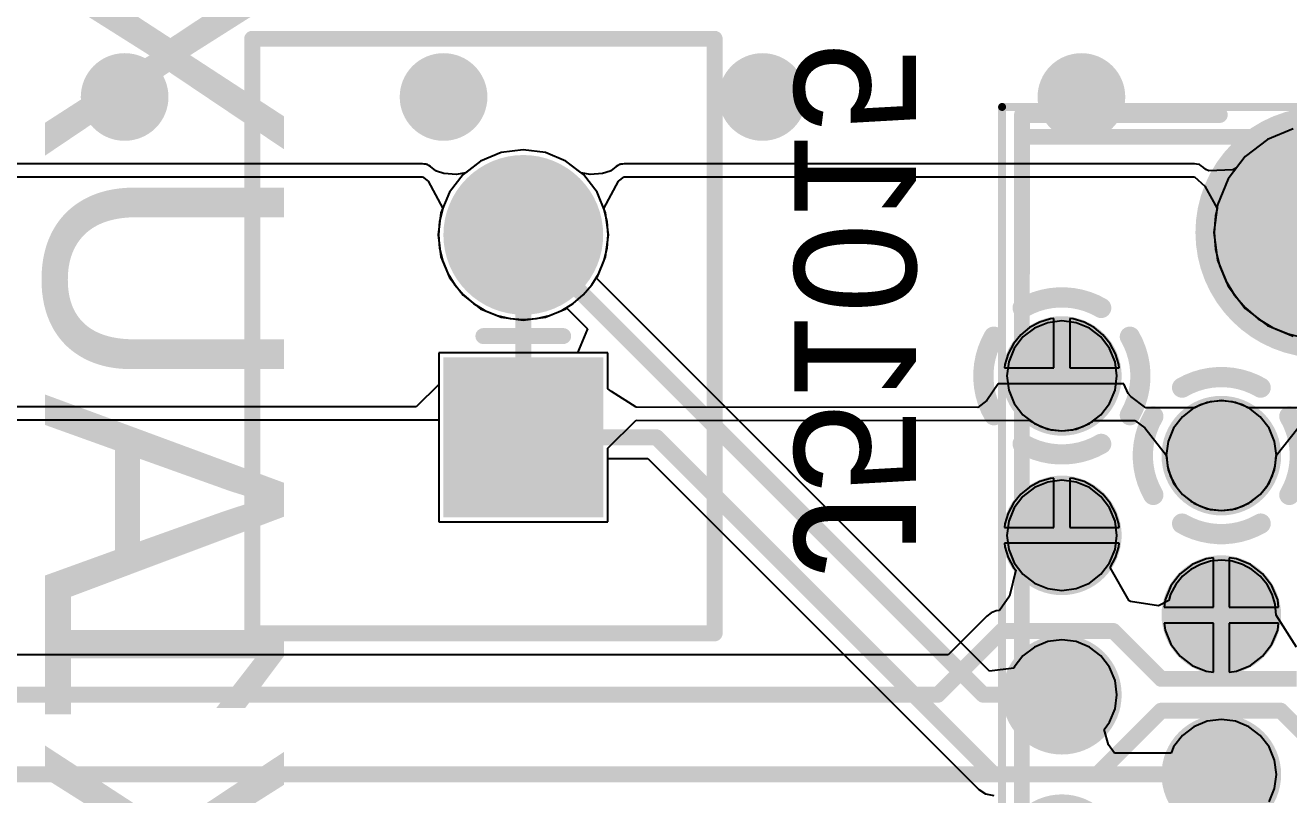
# Model space of a CAD drawing. Header units: millimetres. Extents: x 372 to 687, y 380 to 482.
# Drawn here: x 564.75 to 580.6, y 435.25 to 444.9 of the extents above; entities that cross this region are included whole.
import ezdxf

# ---------------------------------------------------------------- set-up
doc = ezdxf.new("R2010")
doc.units = ezdxf.units.MM
for name, color, linetype in [('BottomLayer', 5, 'Continuous'), ('BottomOverlay', 54, 'Continuous'), ('BottomSolder', 6, 'Continuous'), ('InternalPlane1', 76, 'Continuous'), ('InternalPlane2', 16, 'Continuous'), ('Mechanical13', 56, 'Continuous'), ('Mechanical15', 56, 'Continuous'), ('MultiLayer', 9, 'Continuous'), ('PadHoleLayer', 156, 'Continuous'), ('TopLayer', 1, 'Continuous'), ('TopOverlay', 2, 'Continuous'), ('TopSolder', 216, 'Continuous'), ('ViaHoleLayer', 16, 'Continuous')]:
    doc.layers.add(name, color=color, linetype=linetype)

# ---------------------------------------------------------------- blocks, each defined once
blk = doc.blocks.new('PCI_E_______36P_405')
at = {"layer": 'BottomLayer'}
for points, const_width in [([(5.238, 3.245, 1), (5.763, 3.245, 1)], 0.525), ([(7.238, 3.245, 1), (7.763, 3.245, 1)], 0.525), ([(9.238, 3.245, 1), (9.763, 3.245, 1)], 0.525), ([(4.238, 1.245, 1), (4.763, 1.245, 1)], 0.525), ([(6.238, 1.245, 1), (6.763, 1.245, 1)], 0.525), ([(8.238, 1.245, 1), (8.763, 1.245, 1)], 0.525), ([(10.788, -0.005, 1), (11.813, -0.005, 1)], 1.025)]:
    blk.add_lwpolyline(points, format="xyb", close=True, dxfattribs=dict(at, const_width=const_width))
at = {"layer": 'BottomSolder'}
for points, const_width in [([(5.187, 3.245, 1), (5.814, 3.245, 1)], 0.627), ([(7.187, 3.245, 1), (7.814, 3.245, 1)], 0.627), ([(9.187, 3.245, 1), (9.814, 3.245, 1)], 0.627), ([(4.187, 1.245, 1), (4.814, 1.245, 1)], 0.627), ([(6.187, 1.245, 1), (6.814, 1.245, 1)], 0.627), ([(8.187, 1.245, 1), (8.814, 1.245, 1)], 0.627), ([(10.737, -0.005, 1), (11.864, -0.005, 1)], 1.127)]:
    blk.add_lwpolyline(points, format="xyb", close=True, dxfattribs=dict(at, const_width=const_width))
at = {"layer": 'InternalPlane1', "const_width": 0.254}
for points in [[(9.008, 4.098, -0.267949), (9.993, 4.098)], [(8.647, 2.752, -0.267949), (8.647, 3.737)], [(10.354, 3.737, -0.267949), (10.354, 2.752)], [(9.993, 2.392, -0.267949), (9.008, 2.392)]]:
    blk.add_lwpolyline(points, format="xyb", dxfattribs=at)
at = {"layer": 'InternalPlane1'}
for points, const_width in [([(8.944, 4.098, 1), (9.071, 4.098, 1)], 0.127), ([(9.929, 4.098, 1), (10.056, 4.098, 1)], 0.127), ([(3.125, 3.245, 1), (3.875, 3.245, 1)], 0.75), ([(5.125, 3.245, 1), (5.875, 3.245, 1)], 0.75), ([(7.125, 3.245, 1), (7.875, 3.245, 1)], 0.75), ([(8.584, 3.737, 1), (8.711, 3.737, 1)], 0.127), ([(10.29, 3.737, 1), (10.417, 3.737, 1)], 0.127), ([(8.584, 2.752, 1), (8.711, 2.752, 1)], 0.127), ([(10.29, 2.752, 1), (10.417, 2.752, 1)], 0.127), ([(8.944, 2.392, 1), (9.071, 2.392, 1)], 0.127), ([(9.929, 2.392, 1), (10.056, 2.392, 1)], 0.127), ([(4.125, 1.245, 1), (4.875, 1.245, 1)], 0.75), ([(6.125, 1.245, 1), (6.875, 1.245, 1)], 0.75), ([(8.125, 1.245, 1), (8.875, 1.245, 1)], 0.75), ([(10.513, -0.005, 1), (12.088, -0.005, 1)], 1.575)]:
    blk.add_lwpolyline(points, format="xyb", close=True, dxfattribs=dict(at, const_width=const_width))
at = {"layer": 'InternalPlane2'}
for points, const_width in [([(3.125, 3.245, 1), (3.875, 3.245, 1)], 0.75), ([(5.125, 3.245, 1), (5.875, 3.245, 1)], 0.75), ([(7.125, 3.245, 1), (7.875, 3.245, 1)], 0.75), ([(9.125, 3.245, 1), (9.875, 3.245, 1)], 0.75), ([(7.944, 2.098, 1), (8.071, 2.098, 1)], 0.127), ([(8.929, 2.098, 1), (9.056, 2.098, 1)], 0.127), ([(4.125, 1.245, 1), (4.875, 1.245, 1)], 0.75), ([(6.125, 1.245, 1), (6.875, 1.245, 1)], 0.75), ([(7.584, 1.737, 1), (7.711, 1.737, 1)], 0.127), ([(9.29, 1.737, 1), (9.417, 1.737, 1)], 0.127), ([(10.513, -0.005, 1), (12.088, -0.005, 1)], 1.575), ([(7.584, 0.752, 1), (7.711, 0.752, 1)], 0.127), ([(9.29, 0.752, 1), (9.417, 0.752, 1)], 0.127), ([(7.944, 0.392, 1), (8.071, 0.392, 1)], 0.127), ([(8.929, 0.392, 1), (9.056, 0.392, 1)], 0.127)]:
    blk.add_lwpolyline(points, format="xyb", close=True, dxfattribs=dict(at, const_width=const_width))
at = {"layer": 'InternalPlane2', "const_width": 0.254}
for points in [[(8.008, 2.098, -0.267949), (8.993, 2.098)], [(7.647, 0.752, -0.267949), (7.647, 1.737)], [(9.354, 1.737, -0.267949), (9.354, 0.752)], [(8.993, 0.392, -0.267949), (8.008, 0.392)]]:
    blk.add_lwpolyline(points, format="xyb", dxfattribs=at)
at = {"layer": 'Mechanical13', "const_width": 0.2}
for points in [[(-12.5, 3.747), (12.5, 3.747)], [(12.5, 3.747), (12.5, -4.864)]]:
    blk.add_lwpolyline(points, dxfattribs=at)
at = {"layer": 'Mechanical13', "const_width": 0.1}
blk.add_lwpolyline([(12.45, 3.747, 1), (12.55, 3.747, 1)], format="xyb", close=True, dxfattribs=at)
blk.add_lwpolyline([(12.45, 3.747, 1), (12.55, 3.747, 1)], format="xyb", close=True, dxfattribs=at)
at = {"layer": 'Mechanical15', "const_width": 0.1}
for points in [[(-12.6, 3.995), (12.875, 3.995)], [(12.875, 3.995), (12.875, -5.355)]]:
    blk.add_lwpolyline(points, dxfattribs=at)
at = {"layer": 'Mechanical15', "const_width": 0.05}
blk.add_lwpolyline([(12.85, 3.995, 1), (12.9, 3.995, 1)], format="xyb", close=True, dxfattribs=at)
blk.add_lwpolyline([(12.85, 3.995, 1), (12.9, 3.995, 1)], format="xyb", close=True, dxfattribs=at)
at = {"layer": 'MultiLayer'}
for points, const_width in [([(5.238, 3.245, 1), (5.763, 3.245, 1)], 0.525), ([(7.238, 3.245, 1), (7.763, 3.245, 1)], 0.525), ([(9.238, 3.245, 1), (9.763, 3.245, 1)], 0.525), ([(4.238, 1.245, 1), (4.763, 1.245, 1)], 0.525), ([(6.238, 1.245, 1), (6.763, 1.245, 1)], 0.525), ([(8.238, 1.245, 1), (8.763, 1.245, 1)], 0.525), ([(10.788, -0.005, 1), (11.813, -0.005, 1)], 1.025)]:
    blk.add_lwpolyline(points, format="xyb", close=True, dxfattribs=dict(at, const_width=const_width))
at = {"layer": 'PadHoleLayer'}
for points, const_width in [([(5.325, 3.245, 1), (5.675, 3.245, 1)], 0.35), ([(7.325, 3.245, 1), (7.675, 3.245, 1)], 0.35), ([(9.325, 3.245, 1), (9.675, 3.245, 1)], 0.35), ([(4.325, 1.245, 1), (4.675, 1.245, 1)], 0.35), ([(6.325, 1.245, 1), (6.675, 1.245, 1)], 0.35), ([(8.325, 1.245, 1), (8.675, 1.245, 1)], 0.35), ([(10.713, -0.005, 1), (11.888, -0.005, 1)], 1.175)]:
    blk.add_lwpolyline(points, format="xyb", close=True, dxfattribs=dict(at, const_width=const_width))
at = {"layer": 'TopLayer'}
for points, const_width in [([(5.238, 3.245, 1), (5.763, 3.245, 1)], 0.525), ([(7.238, 3.245, 1), (7.763, 3.245, 1)], 0.525), ([(9.238, 3.245, 1), (9.763, 3.245, 1)], 0.525), ([(4.238, 1.245, 1), (4.763, 1.245, 1)], 0.525), ([(6.238, 1.245, 1), (6.763, 1.245, 1)], 0.525), ([(8.238, 1.245, 1), (8.763, 1.245, 1)], 0.525), ([(10.788, -0.005, 1), (11.813, -0.005, 1)], 1.025)]:
    blk.add_lwpolyline(points, format="xyb", close=True, dxfattribs=dict(at, const_width=const_width))
at = {"layer": 'TopOverlay', "const_width": 0.2}
for points in [[(10.795, 3.745), (12.775, 3.745)], [(12.775, 3.745), (12.775, 1.265)]]:
    blk.add_lwpolyline(points, dxfattribs=at)
at = {"layer": 'TopOverlay', "const_width": 0.1}
for points in [[(10.745, 3.745, 1), (10.845, 3.745, 1)], [(12.725, 3.745, 1), (12.825, 3.745, 1)], [(12.725, 3.745, 1), (12.825, 3.745, 1)], [(12.725, 1.265, 1), (12.825, 1.265, 1)]]:
    blk.add_lwpolyline(points, format="xyb", close=True, dxfattribs=at)
at = {"layer": 'TopSolder'}
for points, const_width in [([(5.187, 3.245, 1), (5.814, 3.245, 1)], 0.627), ([(7.187, 3.245, 1), (7.814, 3.245, 1)], 0.627), ([(9.187, 3.245, 1), (9.814, 3.245, 1)], 0.627), ([(4.187, 1.245, 1), (4.814, 1.245, 1)], 0.627), ([(6.187, 1.245, 1), (6.814, 1.245, 1)], 0.627), ([(8.187, 1.245, 1), (8.814, 1.245, 1)], 0.627), ([(10.737, -0.005, 1), (11.864, -0.005, 1)], 1.127)]:
    blk.add_lwpolyline(points, format="xyb", close=True, dxfattribs=dict(at, const_width=const_width))
blk = doc.blocks.new('JST_2P_B_434')
at = {"layer": 'BottomLayer', "const_width": 0.9}
blk.add_lwpolyline([(-0.45, -1.27, 1), (0.45, -1.27, 1)], format="xyb", close=True, dxfattribs=at)
at = {"layer": 'BottomLayer'}
blk.add_solid([(-0.9, 0.37), (0.9, 0.37), (-0.9, 2.17), (0.9, 2.17)], dxfattribs=at)
at = {"layer": 'BottomSolder', "const_width": 1.002}
blk.add_lwpolyline([(-0.501, -1.27, 1), (0.501, -1.27, 1)], format="xyb", close=True, dxfattribs=at)
at = {"layer": 'BottomSolder'}
blk.add_solid([(-1.002, 0.268), (1.002, 0.268), (-1.002, 2.272), (1.002, 2.272)], dxfattribs=at)
at = {"layer": 'InternalPlane1', "const_width": 0.8}
for points in [[(-0.4, 1.27, 1), (0.4, 1.27, 1)], [(-0.4, -1.27, 1), (0.4, -1.27, 1)]]:
    blk.add_lwpolyline(points, format="xyb", close=True, dxfattribs=at)
at = {"layer": 'InternalPlane2', "const_width": 0.8}
for points in [[(-0.4, 1.27, 1), (0.4, 1.27, 1)], [(-0.4, -1.27, 1), (0.4, -1.27, 1)]]:
    blk.add_lwpolyline(points, format="xyb", close=True, dxfattribs=at)
at = {"layer": 'Mechanical15', "const_width": 0.2}
for points in [[(3.4, 3.73), (-2.4, 3.73)], [(-2.4, 3.73), (-2.4, -3.73)], [(3.4, 3.73), (3.4, -3.73)], [(0, 0.5), (0, -0.5)], [(0.5, 0), (-0.5, 0)], [(3.4, -3.73), (-2.4, -3.73)]]:
    blk.add_lwpolyline(points, dxfattribs=at)
at = {"layer": 'Mechanical15', "const_width": 0.1}
for points in [[(-2.45, 3.73, 1), (-2.35, 3.73, 1)], [(-2.45, 3.73, 1), (-2.35, 3.73, 1)], [(3.35, 3.73, 1), (3.45, 3.73, 1)], [(3.35, 3.73, 1), (3.45, 3.73, 1)], [(-0.05, 0.5, 1), (0.05, 0.5, 1)], [(-0.55, 0, 1), (-0.45, 0, 1)], [(0.45, 0, 1), (0.55, 0, 1)], [(-0.05, -0.5, 1), (0.05, -0.5, 1)], [(-2.45, -3.73, 1), (-2.35, -3.73, 1)], [(-2.45, -3.73, 1), (-2.35, -3.73, 1)], [(3.35, -3.73, 1), (3.45, -3.73, 1)], [(3.35, -3.73, 1), (3.45, -3.73, 1)]]:
    blk.add_lwpolyline(points, format="xyb", close=True, dxfattribs=at)
at = {"layer": 'MultiLayer', "const_width": 0.9}
blk.add_lwpolyline([(-0.45, -1.27, 1), (0.45, -1.27, 1)], format="xyb", close=True, dxfattribs=at)
at = {"layer": 'MultiLayer'}
blk.add_solid([(-0.9, 0.37), (0.9, 0.37), (-0.9, 2.17), (0.9, 2.17)], dxfattribs=at)
at = {"layer": 'PadHoleLayer', "const_width": 0.4}
for points in [[(-0.2, 1.27, 1), (0.2, 1.27, 1)], [(-0.2, -1.27, 1), (0.2, -1.27, 1)]]:
    blk.add_lwpolyline(points, format="xyb", close=True, dxfattribs=at)
at = {"layer": 'TopLayer', "const_width": 0.9}
blk.add_lwpolyline([(-0.45, -1.27, 1), (0.45, -1.27, 1)], format="xyb", close=True, dxfattribs=at)
at = {"layer": 'TopLayer'}
blk.add_solid([(-0.9, 0.37), (0.9, 0.37), (-0.9, 2.17), (0.9, 2.17)], dxfattribs=at)
at = {"layer": 'TopSolder', "const_width": 1.002}
blk.add_lwpolyline([(-0.501, -1.27, 1), (0.501, -1.27, 1)], format="xyb", close=True, dxfattribs=at)
at = {"layer": 'TopSolder'}
blk.add_solid([(-1.002, 0.268), (1.002, 0.268), (-1.002, 2.272), (1.002, 2.272)], dxfattribs=at)

msp = doc.modelspace()

# ---------------------------------------------------------------- linework, layer by layer
at = {"layer": 'BottomLayer'}
for p, q in [((580.657, 443.601), (580.332, 443.467)), ((580.332, 443.467), (580.053, 443.253)), ((570.723, 443.303), (570.465, 443.196)), ((571, 443.339), (570.723, 443.303)), ((571.277, 443.303), (571, 443.339)), ((571.535, 443.196), (571.277, 443.303)), ((580.053, 443.253), (579.945, 443.112)), ((569.735, 443.163), (552.594, 443.163)), ((569.757, 443.159), (569.735, 443.163)), ((569.778, 443.157), (569.757, 443.159)), ((569.788, 443.153), (569.778, 443.157)), ((569.797, 443.151), (569.788, 443.153)), ((569.816, 443.139), (569.797, 443.151)), ((569.835, 443.129), (569.816, 443.139)), ((569.904, 443.075), (569.835, 443.129)), ((569.912, 443.069), (569.904, 443.075)), ((570.465, 443.196), (570.275, 443.05)), ((571.725, 443.05), (571.535, 443.196)), ((572.096, 443.075), (572.088, 443.069)), ((572.165, 443.129), (572.096, 443.075)), ((572.184, 443.139), (572.165, 443.129)), ((572.203, 443.151), (572.184, 443.139)), ((572.213, 443.153), (572.203, 443.151)), ((572.222, 443.157), (572.213, 443.153)), ((572.243, 443.159), (572.222, 443.157)), ((572.265, 443.163), (572.243, 443.159)), ((579.417, 443.163), (572.265, 443.163)), ((579.445, 443.158), (579.417, 443.163)), ((579.472, 443.154), (579.445, 443.158)), ((579.476, 443.152), (579.472, 443.154)), ((579.48, 443.151), (579.476, 443.152)), ((579.503, 443.135), (579.48, 443.151)), ((579.527, 443.121), (579.503, 443.135)), ((579.562, 443.089), (579.527, 443.121)), ((579.597, 443.074), (579.562, 443.089)), ((579.9, 443.085), (579.597, 443.074)), ((579.945, 443.112), (579.9, 443.085)), ((552.594, 443), (569.735, 443)), ((569.735, 443), (569.807, 442.944)), ((569.807, 442.944), (569.989, 442.6)), ((570.005, 443.041), (569.912, 443.069)), ((570.163, 443.029), (570.005, 443.041)), ((570.275, 443.05), (570.163, 443.029)), ((571.838, 443.029), (571.725, 443.05)), ((571.995, 443.041), (571.838, 443.029)), ((572.088, 443.069), (571.995, 443.041)), ((572.011, 442.6), (572.193, 442.944)), ((572.193, 442.944), (572.265, 443)), ((572.265, 443), (579.417, 443)), ((579.417, 443), (579.549, 442.88)), ((579.549, 442.88), (579.704, 442.6)), ((569.989, 442.599), (569.95, 442.436)), ((569.989, 442.6), (569.989, 442.599)), ((572.011, 442.599), (572.011, 442.6)), ((572.05, 442.436), (572.011, 442.599)), ((579.704, 442.6), (579.683, 442.51)), ((569.95, 442.436), (569.937, 442.27)), ((572.063, 442.27), (572.05, 442.436)), ((579.683, 442.51), (579.666, 442.3)), ((579.666, 442.3), (579.683, 442.091)), ((569.937, 442.27), (569.95, 442.104)), ((572.05, 442.104), (572.063, 442.27)), ((569.95, 442.104), (569.989, 441.941)), ((572.011, 441.941), (572.05, 442.104)), ((579.683, 442.091), (579.732, 441.887)), ((569.989, 441.941), (570.053, 441.787)), ((571.947, 441.787), (572.011, 441.941)), ((579.732, 441.887), (579.812, 441.693)), ((570.053, 441.787), (570.14, 441.645)), ((570.14, 441.645), (570.248, 441.518)), ((571.752, 441.518), (571.86, 441.645)), ((571.86, 441.645), (571.947, 441.787)), ((579.812, 441.693), (579.922, 441.513)), ((570.248, 441.518), (570.375, 441.41)), ((571.625, 441.41), (571.752, 441.518)), ((579.922, 441.513), (580.058, 441.354)), ((570.375, 441.41), (570.517, 441.323)), ((571.483, 441.323), (571.625, 441.41)), ((580.058, 441.354), (580.218, 441.217)), ((570.517, 441.323), (570.671, 441.259)), ((570.671, 441.259), (570.834, 441.22)), ((570.834, 441.22), (571, 441.207)), ((571, 441.207), (571.166, 441.22)), ((571.166, 441.22), (571.329, 441.259)), ((571.329, 441.259), (571.483, 441.323)), ((577.477, 441.174), (577.351, 441.106)), ((577.613, 441.215), (577.477, 441.174)), ((577.655, 441.219), (577.613, 441.215)), ((577.655, 440.601), (577.655, 441.219)), ((577.897, 441.215), (577.855, 441.219)), ((577.855, 441.219), (577.855, 440.601)), ((578.034, 441.174), (577.897, 441.215)), ((578.16, 441.106), (578.034, 441.174)), ((580.218, 441.217), (580.397, 441.107)), ((577.24, 441.016), (577.15, 440.905)), ((577.351, 441.106), (577.24, 441.016)), ((578.27, 441.016), (578.16, 441.106)), ((578.361, 440.905), (578.27, 441.016)), ((580.397, 441.107), (580.592, 441.027)), ((580.592, 441.027), (580.796, 440.978)), ((577.15, 440.905), (577.082, 440.779)), ((578.428, 440.779), (578.361, 440.905)), ((572.06, 440.79), (569.94, 440.79)), ((569.94, 440.79), (569.94, 440.394)), ((572.06, 440.339), (572.06, 440.79)), ((577.082, 440.779), (577.041, 440.643)), ((578.47, 440.643), (578.428, 440.779)), ((577.041, 440.643), (577.037, 440.601)), ((577.037, 440.601), (577.655, 440.601)), ((577.855, 440.601), (578.474, 440.601)), ((578.474, 440.601), (578.47, 440.643)), ((569.94, 440.394), (569.657, 440.111)), ((576.958, 440.401), (576.815, 440.192)), ((577.755, 440.401), (576.958, 440.401)), ((578.53, 440.401), (577.755, 440.401)), ((578.587, 440.28), (578.53, 440.401)), ((572.108, 440.303), (572.06, 440.339)), ((572.414, 440.109), (572.108, 440.303)), ((578.62, 440.243), (578.587, 440.28)), ((578.807, 440.1), (578.62, 440.243)), ((569.657, 440.111), (555.316, 440.12)), ((576.699, 440.106), (572.414, 440.109)), ((572.414, 440.109), (572.414, 440.109)), ((576.815, 440.192), (576.699, 440.106)), ((579.424, 440.1), (578.807, 440.1)), ((579.492, 440.136), (579.424, 440.1)), ((579.621, 440.176), (579.492, 440.136)), ((579.755, 440.189), (579.621, 440.176)), ((579.89, 440.176), (579.755, 440.189)), ((580.019, 440.136), (579.89, 440.176)), ((580.087, 440.1), (580.019, 440.136)), ((580.825, 440.1), (580.087, 440.1)), ((554.673, 439.957), (569.94, 439.948)), ((569.94, 439.948), (569.94, 438.67)), ((572.06, 439.592), (572.414, 439.946)), ((572.414, 439.946), (577.355, 439.943)), ((577.355, 439.943), (577.373, 439.928)), ((577.373, 439.928), (577.492, 439.865)), ((578.019, 439.865), (578.138, 439.928)), ((578.138, 439.928), (578.155, 439.942)), ((578.155, 439.942), (578.668, 439.942)), ((578.668, 439.942), (578.795, 439.847)), ((577.492, 439.865), (577.621, 439.825)), ((577.621, 439.825), (577.755, 439.812)), ((577.755, 439.812), (577.89, 439.825)), ((577.89, 439.825), (578.019, 439.865)), ((578.795, 439.847), (579.067, 439.5)), ((580.444, 439.5), (580.716, 439.846)), ((572.06, 438.67), (572.06, 439.592)), ((579.067, 439.5), (579.08, 439.366)), ((580.43, 439.366), (580.444, 439.5)), ((579.08, 439.366), (579.119, 439.237)), ((580.391, 439.237), (580.43, 439.366)), ((577.477, 439.174), (577.351, 439.106)), ((577.613, 439.215), (577.477, 439.174)), ((577.655, 439.219), (577.613, 439.215)), ((577.655, 438.6), (577.655, 439.219)), ((577.897, 439.215), (577.855, 439.219)), ((577.855, 439.219), (577.855, 438.6)), ((578.034, 439.174), (577.897, 439.215)), ((578.16, 439.106), (578.034, 439.174)), ((579.119, 439.237), (579.183, 439.118)), ((579.183, 439.118), (579.269, 439.014)), ((580.242, 439.014), (580.328, 439.118)), ((580.328, 439.118), (580.391, 439.237)), ((577.24, 439.016), (577.15, 438.905)), ((577.351, 439.106), (577.24, 439.016)), ((578.27, 439.016), (578.16, 439.106)), ((578.361, 438.905), (578.27, 439.016)), ((579.269, 439.014), (579.373, 438.928)), ((580.138, 438.928), (580.242, 439.014)), ((577.15, 438.905), (577.082, 438.779)), ((578.428, 438.779), (578.361, 438.905)), ((579.373, 438.928), (579.492, 438.865)), ((579.492, 438.865), (579.621, 438.825)), ((579.621, 438.825), (579.755, 438.812)), ((579.755, 438.812), (579.89, 438.825)), ((579.89, 438.825), (580.019, 438.865)), ((580.019, 438.865), (580.138, 438.928)), ((569.94, 438.67), (572.06, 438.67)), ((577.041, 438.643), (577.037, 438.6)), ((577.082, 438.779), (577.041, 438.643)), ((578.47, 438.643), (578.428, 438.779)), ((578.474, 438.6), (578.47, 438.643)), ((577.037, 438.6), (577.655, 438.6)), ((577.855, 438.6), (578.474, 438.6)), ((577.755, 438.4), (577.037, 438.4)), ((577.037, 438.4), (577.041, 438.358)), ((577.041, 438.358), (577.082, 438.222)), ((578.474, 438.4), (577.755, 438.4)), ((578.428, 438.222), (578.47, 438.358)), ((578.47, 438.358), (578.474, 438.4)), ((577.082, 438.222), (577.15, 438.096)), ((578.361, 438.096), (578.428, 438.222)), ((579.621, 438.176), (579.492, 438.136)), ((579.755, 438.189), (579.621, 438.176)), ((579.89, 438.176), (579.755, 438.189)), ((580.019, 438.136), (579.89, 438.176)), ((577.177, 438.062), (577.096, 437.738)), ((577.15, 438.096), (577.177, 438.062)), ((578.599, 437.68), (578.361, 438.096)), ((579.373, 438.073), (579.269, 437.987)), ((579.492, 438.136), (579.373, 438.073)), ((580.138, 438.073), (580.019, 438.136)), ((580.242, 437.987), (580.138, 438.073)), ((579.183, 437.883), (579.119, 437.764)), ((579.269, 437.987), (579.183, 437.883)), ((580.328, 437.883), (580.242, 437.987)), ((580.391, 437.764), (580.328, 437.883)), ((577.096, 437.738), (576.972, 437.559)), ((579.095, 437.683), (578.967, 437.614)), ((579.119, 437.764), (579.095, 437.683)), ((580.43, 437.635), (580.391, 437.764)), ((576.869, 437.527), (576.815, 437.485)), ((576.932, 437.553), (576.869, 437.527)), ((576.972, 437.559), (576.932, 437.553)), ((578.615, 437.668), (578.599, 437.68)), ((578.967, 437.614), (578.615, 437.668)), ((580.444, 437.5), (580.43, 437.635)), ((576.815, 437.485), (576.329, 437)), ((580.697, 437.098), (580.444, 437.5)), ((580.444, 437.5), (580.444, 437.5)), ((576.329, 437), (554.726, 437))]:
    msp.add_line(p, q, dxfattribs=at)
for points, const_width in [([(565.85, 444, 1), (566.15, 444, 1)], 0.3), ([(569.85, 444, 1), (570.15, 444, 1)], 0.3), ([(573.85, 444, 1), (574.15, 444, 1)], 0.3), ([(577.85, 444, 1), (578.15, 444, 1)], 0.3), ([(576.95, 437.3, 1), (577.05, 437.3, 1)], 0.1), ([(576.95, 437.3, 1), (577.05, 437.3, 1)], 0.1), ([(578.35, 437.3, 1), (578.45, 437.3, 1)], 0.1), ([(578.35, 437.3, 1), (578.45, 437.3, 1)], 0.1), ([(578.95, 436.7, 1), (579.05, 436.7, 1)], 0.1), ([(578.95, 436.7, 1), (579.05, 436.7, 1)], 0.1), ([(576.15, 436.5, 1), (576.25, 436.5, 1)], 0.1), ([(576.15, 436.5, 1), (576.25, 436.5, 1)], 0.1), ([(578.95, 436.3, 1), (579.05, 436.3, 1)], 0.1), ([(578.95, 436.3, 1), (579.05, 436.3, 1)], 0.1), ([(580.45, 436.3, 1), (580.55, 436.3, 1)], 0.1), ([(580.45, 436.3, 1), (580.55, 436.3, 1)], 0.1), ([(578.15, 435.5, 1), (578.25, 435.5, 1)], 0.1), ([(578.15, 435.5, 1), (578.25, 435.5, 1)], 0.1)]:
    msp.add_lwpolyline(points, format="xyb", close=True, dxfattribs=dict(at, const_width=const_width))
at = {"layer": 'BottomLayer', "const_width": 0.2}
for points in [[(576.2, 436.5), (577, 437.3)], [(577, 437.3), (578.4, 437.3)], [(578.4, 437.3), (579, 436.7)], [(579, 436.7), (580.7, 436.7)], [(554.255, 436.5), (576.2, 436.5)], [(578.2, 435.5), (579, 436.3)], [(579, 436.3), (580.5, 436.3)], [(580.5, 436.3), (581.3, 435.5)], [(552.255, 435.5), (578.2, 435.5)]]:
    msp.add_lwpolyline(points, dxfattribs=at)
at = {"layer": 'InternalPlane1', "const_width": 0.55}
for points in [[(565.725, 444, 1), (566.275, 444, 1)], [(569.725, 444, 1), (570.275, 444, 1)], [(573.725, 444, 1), (574.275, 444, 1)], [(577.725, 444, 1), (578.275, 444, 1)]]:
    msp.add_lwpolyline(points, format="xyb", close=True, dxfattribs=at)
at = {"layer": 'InternalPlane2', "const_width": 0.55}
for points in [[(565.725, 444, 1), (566.275, 444, 1)], [(569.725, 444, 1), (570.275, 444, 1)], [(573.725, 444, 1), (574.275, 444, 1)], [(577.725, 444, 1), (578.275, 444, 1)]]:
    msp.add_lwpolyline(points, format="xyb", close=True, dxfattribs=at)
at = {"layer": 'MultiLayer', "const_width": 0.3}
for points in [[(565.85, 444, 1), (566.15, 444, 1)], [(569.85, 444, 1), (570.15, 444, 1)], [(573.85, 444, 1), (574.15, 444, 1)], [(577.85, 444, 1), (578.15, 444, 1)]]:
    msp.add_lwpolyline(points, format="xyb", close=True, dxfattribs=at)
at = {"layer": 'TopLayer'}
for p, q in [((580.657, 443.601), (580.332, 443.467)), ((580.332, 443.467), (580.053, 443.253)), ((570.723, 443.303), (570.465, 443.196)), ((571, 443.339), (570.723, 443.303)), ((571.277, 443.303), (571, 443.339)), ((571.535, 443.196), (571.277, 443.303)), ((580.053, 443.253), (579.839, 442.974)), ((570.465, 443.196), (570.244, 443.026)), ((571.756, 443.026), (571.535, 443.196)), ((570.244, 443.026), (570.074, 442.805)), ((571.926, 442.805), (571.756, 443.026)), ((579.839, 442.974), (579.705, 442.649)), ((570.074, 442.805), (569.967, 442.547)), ((572.033, 442.547), (571.926, 442.805)), ((579.705, 442.649), (579.659, 442.3)), ((569.967, 442.547), (569.931, 442.27)), ((572.069, 442.27), (572.033, 442.547)), ((579.659, 442.3), (579.705, 441.952)), ((569.931, 442.27), (569.967, 441.993)), ((572.033, 441.993), (572.069, 442.27)), ((569.967, 441.993), (570.074, 441.735)), ((571.926, 441.735), (572.033, 441.993)), ((579.705, 441.952), (579.839, 441.627)), ((570.074, 441.735), (570.244, 441.514)), ((571.919, 441.726), (571.926, 441.735)), ((576.847, 436.798), (571.919, 441.726)), ((570.244, 441.514), (570.465, 441.344)), ((579.839, 441.627), (580.053, 441.348)), ((570.465, 441.344), (570.723, 441.237)), ((571.277, 441.237), (571.535, 441.344)), ((571.535, 441.344), (571.544, 441.351)), ((571.544, 441.351), (571.805, 441.09)), ((580.053, 441.348), (580.332, 441.134)), ((570.723, 441.237), (571, 441.201)), ((571, 441.201), (571.277, 441.237)), ((577.755, 441.191), (577.577, 441.168)), ((577.934, 441.168), (577.755, 441.191)), ((571.805, 441.09), (571.681, 440.79)), ((577.41, 441.099), (577.267, 440.989)), ((577.577, 441.168), (577.41, 441.099)), ((578.101, 441.099), (577.934, 441.168)), ((578.244, 440.989), (578.101, 441.099)), ((580.332, 441.134), (580.657, 441)), ((577.267, 440.989), (577.157, 440.846)), ((578.354, 440.846), (578.244, 440.989)), ((571.681, 440.79), (569.94, 440.79)), ((569.94, 440.79), (569.94, 438.67)), ((577.157, 440.846), (577.088, 440.679)), ((578.423, 440.679), (578.354, 440.846)), ((577.088, 440.679), (577.064, 440.5)), ((578.446, 440.5), (578.423, 440.679)), ((577.064, 440.5), (577.088, 440.322)), ((578.423, 440.322), (578.446, 440.5)), ((577.088, 440.322), (577.157, 440.155)), ((578.354, 440.155), (578.423, 440.322)), ((577.157, 440.155), (577.267, 440.012)), ((578.244, 440.012), (578.354, 440.155)), ((579.41, 440.099), (579.267, 439.989)), ((579.577, 440.168), (579.41, 440.099)), ((579.755, 440.191), (579.577, 440.168)), ((579.934, 440.168), (579.755, 440.191)), ((580.101, 440.099), (579.934, 440.168)), ((580.244, 439.989), (580.101, 440.099)), ((577.267, 440.012), (577.41, 439.902)), ((577.41, 439.902), (577.577, 439.833)), ((577.934, 439.833), (578.101, 439.902)), ((578.101, 439.902), (578.244, 440.012)), ((579.267, 439.989), (579.157, 439.846)), ((580.354, 439.846), (580.244, 439.989)), ((577.577, 439.833), (577.755, 439.81)), ((577.755, 439.81), (577.934, 439.833)), ((579.157, 439.846), (579.088, 439.679)), ((580.423, 439.679), (580.354, 439.846)), ((579.088, 439.679), (579.064, 439.5)), ((580.446, 439.5), (580.423, 439.679)), ((572.06, 438.67), (572.06, 439.465)), ((572.06, 439.465), (572.56, 439.465)), ((572.56, 439.465), (576.712, 435.313)), ((579.064, 439.5), (579.088, 439.322)), ((580.423, 439.322), (580.446, 439.5)), ((579.088, 439.322), (579.157, 439.155)), ((580.354, 439.155), (580.423, 439.322)), ((577.577, 439.168), (577.41, 439.099)), ((577.755, 439.191), (577.577, 439.168)), ((577.934, 439.168), (577.755, 439.191)), ((578.101, 439.099), (577.934, 439.168)), ((579.157, 439.155), (579.267, 439.012)), ((580.244, 439.012), (580.354, 439.155)), ((577.267, 438.989), (577.157, 438.846)), ((577.41, 439.099), (577.267, 438.989)), ((578.244, 438.989), (578.101, 439.099)), ((578.354, 438.846), (578.244, 438.989)), ((579.267, 439.012), (579.41, 438.902)), ((580.101, 438.902), (580.244, 439.012)), ((577.157, 438.846), (577.088, 438.679)), ((578.423, 438.679), (578.354, 438.846)), ((579.41, 438.902), (579.577, 438.833)), ((579.577, 438.833), (579.755, 438.81)), ((579.755, 438.81), (579.934, 438.833)), ((579.934, 438.833), (580.101, 438.902)), ((569.94, 438.67), (572.06, 438.67)), ((577.088, 438.679), (577.064, 438.5)), ((578.446, 438.5), (578.423, 438.679)), ((577.064, 438.5), (577.088, 438.322)), ((578.423, 438.322), (578.446, 438.5)), ((577.088, 438.322), (577.157, 438.155)), ((578.354, 438.155), (578.423, 438.322)), ((579.566, 438.207), (579.39, 438.134)), ((579.655, 438.219), (579.566, 438.207)), ((579.655, 437.6), (579.655, 438.219)), ((579.945, 438.207), (579.855, 438.219)), ((579.855, 438.219), (579.855, 437.6)), ((580.121, 438.134), (579.945, 438.207)), ((577.157, 438.155), (577.267, 438.012)), ((577.267, 438.012), (577.41, 437.902)), ((578.101, 437.902), (578.244, 438.012)), ((578.244, 438.012), (578.354, 438.155)), ((579.238, 438.018), (579.122, 437.866)), ((579.39, 438.134), (579.238, 438.018)), ((580.272, 438.018), (580.121, 438.134)), ((580.389, 437.866), (580.272, 438.018)), ((577.41, 437.902), (577.577, 437.833)), ((577.934, 437.833), (578.101, 437.902)), ((579.122, 437.866), (579.049, 437.69)), ((580.462, 437.69), (580.389, 437.866)), ((577.577, 437.833), (577.755, 437.81)), ((577.755, 437.81), (577.934, 437.833)), ((579.049, 437.69), (579.037, 437.6)), ((580.473, 437.6), (580.462, 437.69)), ((579.037, 437.6), (579.655, 437.6)), ((579.855, 437.6), (580.473, 437.6)), ((579.655, 437.4), (579.037, 437.4)), ((579.037, 437.4), (579.049, 437.311)), ((579.655, 436.782), (579.655, 437.4)), ((580.473, 437.4), (579.855, 437.4)), ((579.855, 437.4), (579.855, 436.782)), ((580.462, 437.311), (580.473, 437.4)), ((579.049, 437.311), (579.122, 437.135)), ((580.389, 437.135), (580.462, 437.311)), ((577.41, 437.099), (577.267, 436.989)), ((577.577, 437.168), (577.41, 437.099)), ((577.755, 437.191), (577.577, 437.168)), ((577.934, 437.168), (577.755, 437.191)), ((578.101, 437.099), (577.934, 437.168)), ((578.244, 436.989), (578.101, 437.099)), ((579.122, 437.135), (579.238, 436.983)), ((580.272, 436.983), (580.389, 437.135)), ((577.267, 436.989), (577.157, 436.846)), ((578.354, 436.846), (578.244, 436.989)), ((579.238, 436.983), (579.39, 436.867)), ((580.121, 436.867), (580.272, 436.983)), ((577.152, 436.833), (576.847, 436.798)), ((577.157, 436.846), (577.152, 436.833)), ((578.423, 436.679), (578.354, 436.846)), ((579.39, 436.867), (579.566, 436.794)), ((579.566, 436.794), (579.655, 436.782)), ((579.855, 436.782), (579.945, 436.794)), ((579.945, 436.794), (580.121, 436.867)), ((578.446, 436.5), (578.423, 436.679)), ((578.423, 436.322), (578.446, 436.5)), ((578.354, 436.155), (578.423, 436.322)), ((578.285, 436.066), (578.354, 436.155)), ((579.41, 436.099), (579.267, 435.989)), ((579.577, 436.168), (579.41, 436.099)), ((579.755, 436.191), (579.577, 436.168)), ((579.934, 436.168), (579.755, 436.191)), ((580.101, 436.099), (579.934, 436.168)), ((580.244, 435.989), (580.101, 436.099)), ((578.34, 435.873), (578.285, 436.066)), ((579.267, 435.989), (579.157, 435.846)), ((580.354, 435.846), (580.244, 435.989)), ((578.416, 435.766), (578.34, 435.873)), ((579.157, 435.846), (579.124, 435.766)), ((580.423, 435.679), (580.354, 435.846)), ((579.124, 435.766), (578.416, 435.766)), ((580.446, 435.5), (580.423, 435.679)), ((580.423, 435.322), (580.446, 435.5)), ((576.712, 435.313), (576.712, 435.313)), ((576.712, 435.313), (576.798, 435.256)), ((580.354, 435.155), (580.423, 435.322)), ((576.798, 435.256), (576.9, 435.235))]:
    msp.add_line(p, q, dxfattribs=at)
for points, const_width in [([(565.85, 444, 1), (566.15, 444, 1)], 0.3), ([(569.85, 444, 1), (570.15, 444, 1)], 0.3), ([(573.85, 444, 1), (574.15, 444, 1)], 0.3), ([(577.85, 444, 1), (578.15, 444, 1)], 0.3), ([(570.95, 442.27, 1), (571.05, 442.27, 1)], 0.1), ([(570.95, 439.73, 1), (571.05, 439.73, 1)], 0.1), ([(572.62, 439.73, 1), (572.72, 439.73, 1)], 0.1), ([(572.62, 439.73, 1), (572.72, 439.73, 1)], 0.1), ([(576.72, 436.5, 1), (576.82, 436.5, 1)], 0.1), ([(576.72, 436.5, 1), (576.82, 436.5, 1)], 0.1), ([(577.705, 436.5, 1), (577.805, 436.5, 1)], 0.1), ([(576.85, 435.5, 1), (576.95, 435.5, 1)], 0.1), ([(576.85, 435.5, 1), (576.95, 435.5, 1)], 0.1), ([(579.705, 435.5, 1), (579.805, 435.5, 1)], 0.1)]:
    msp.add_lwpolyline(points, format="xyb", close=True, dxfattribs=dict(at, const_width=const_width))
at = {"layer": 'TopLayer', "const_width": 0.2}
for points in [[(571, 442.27), (576.77, 436.5)], [(571, 439.73), (572.67, 439.73)], [(572.67, 439.73), (576.9, 435.5)], [(576.77, 436.5), (577.755, 436.5)], [(576.9, 435.5), (579.755, 435.5)]]:
    msp.add_lwpolyline(points, dxfattribs=at)
at = {"layer": 'ViaHoleLayer', "const_width": 0.15}
for points in [[(565.925, 444, 1), (566.075, 444, 1)], [(569.925, 444, 1), (570.075, 444, 1)], [(573.925, 444, 1), (574.075, 444, 1)], [(577.925, 444, 1), (578.075, 444, 1)]]:
    msp.add_lwpolyline(points, format="xyb", close=True, dxfattribs=at)

# ---------------------------------------------------------------- block references
for name, p, rotation in [('JST_2P_B_434', (571, 441), 180), ('PCI_E_______36P_405', (581, 431), 90)]:
    msp.add_blockref(name, p, dxfattribs=dict(rotation=rotation))

# ---------------------------------------------------------------- texts
at = {"layer": 'BottomOverlay', "text_generation_flag": 2}
for s, height, p in [('AUX2', 3, (565, 437.6)), ('J51015', 1.524, (574.4, 438)), ('AUX1', 3, (565, 427.7))]:
    msp.add_text(s, height=height, rotation=270, dxfattribs=at).set_placement(p)

doc.saveas('drawing.dxf')
